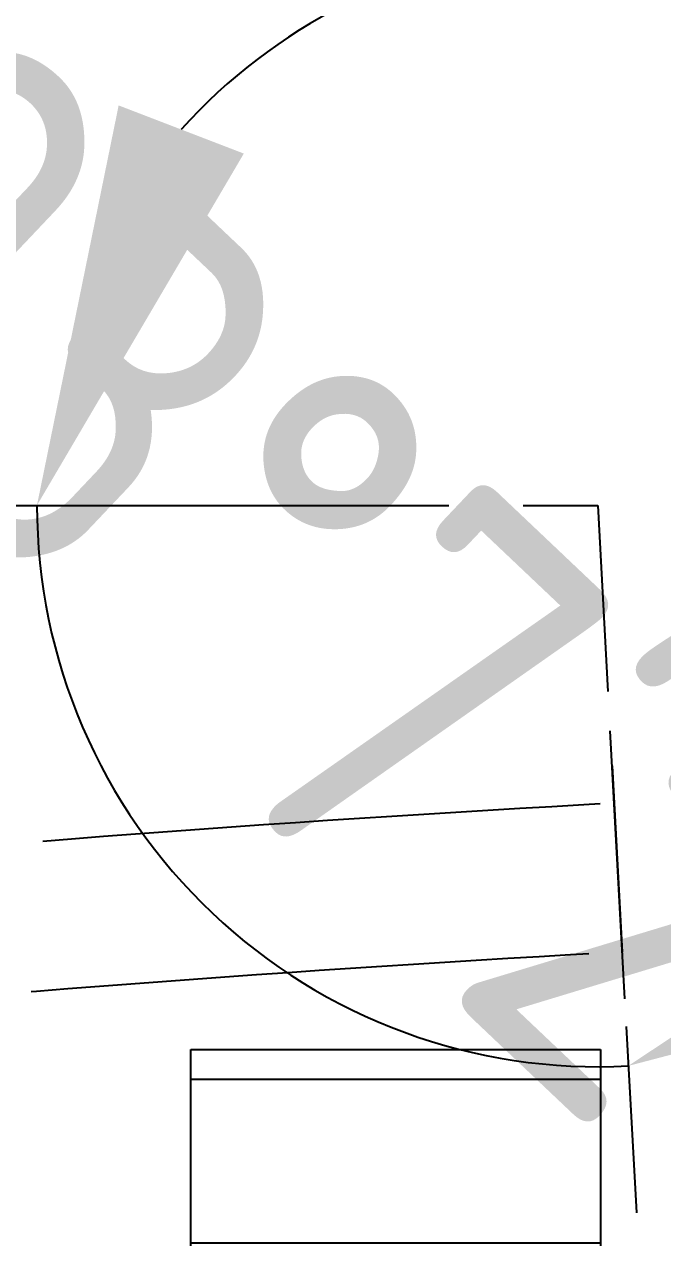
# Model space of a CAD drawing. Header units: inches. Extents: x 0 to 1813292486, y 0 to 3473589894.
# Drawn here: x 600671116 to 600671973, y 3473207275 to 3473208903 of the extents above; entities that cross this region are included whole.
import ezdxf

# ---------------------------------------------------------------- set-up
doc = ezdxf.new("R2010")
doc.units = ezdxf.units.IN
doc.header["$LTSCALE"] = 1000
doc.header["$MEASUREMENT"] = 0
doc.linetypes.add('AX-MALL-DIM-P02$0$DASH', pattern=[0.35, 0.25, -0.1])
doc.linetypes.add('AX-MALL-WALL-P02-QT$0$DASH', pattern=[0.35, 0.25, -0.1])
for name, color, linetype in [('A-Anno-Note', 241, 'Continuous'), ('AX-MALL-DIM-P02$0$A-Anno-Dims', 3, 'Continuous'), ('AX-MALL-DIM-P02$0$A-Detl-Patt', 8, 'Continuous'), ('AX-MALL-P02-200$0$A-Anno-Note', 241, 'Continuous'), ('AX-MALL-WALL-P02$0$A-Anno-Note', 241, 'Continuous'), ('AX-MALL-WALL-P02-QT$0$A-Curt', 151, 'Continuous'), ('AX-MALL-WALL-P02-QT$0$A-Detl-Patt', 8, 'Continuous'), ('AX-MALL-WALL-P02-QT$0$A-Detl-Thin', 131, 'Continuous'), ('AX-MALL-WALL-P02-QT$0$A-Fixt', 81, 'Continuous')]:
    doc.layers.add(name, color=color, linetype=linetype)
doc.styles.add('AX-MALL-DIM-P02$0$_TCH_DIM_T3', font='gbenor.shx')
doc.dimstyles.new('AX-MALL-DIM-P02$0$_TCH_ARROW&&180', dxfattribs={"dimtxt": 535.5, "dimasz": 540, "dimexe": 450, "dimexo": 450, "dimgap": 137.25, "dimtad": 1, "dimdec": 0, "dimzin": 0, "dimdsep": 46, "dimtxsty": 'AX-MALL-DIM-P02$0$_TCH_DIM_T3', "dimcen": 0.09, "dimclrt": 7, "dimaunit": 1, "dimadec": 3, "dimazin": 2, "dimtfac": 1, "dimtdec": 0, "dimtix": 1, "dimtmove": 2, "dimatfit": 3, "dimfxl": 500, "dimtolj": 1, "dimtzin": 0, "dimarcsym": 0})

# ---------------------------------------------------------------- blocks, each defined once
blk = doc.blocks.new('AX-MALL-WALL-P02-QT$0$tj')
at = {"layer": 'AX-MALL-WALL-P02-QT$0$A-Detl-Patt'}
h = blk.add_hatch(dxfattribs=at)
h.set_pattern_fill('STEEL', color=256, scale=100.0000000000001, angle=50.43183869082386)
h.set_pattern_definition([(75.00000000004839, (-14278.19445574284, 156289.8254051208), (-153.3407249234246, 41.08752340989569), []), (75.00000000004839, (-14317.88195610046, 156358.5661673546), (-153.3407249234246, 41.08752340989569), [])])
edge = h.paths.add_edge_path()
edge.add_arc((274302.9537697641, 370915.3693751197), 354853.2281302969, 270.9601093956941, 275.9513128638887)
edge.add_line((311095.3180618286, 17974.67259407043), (323404.2928284407, 17664.898229599))
edge.add_arc((337498.5854798314, -5423.033113246463), 27049.98445535583, 84.4296474408203, 121.40245730350341, ccw=False)
edge.add_line((340124.270958662, 21499.21483898163), (352435.6233639717, 23411.5238032341))
edge.add_line((352435.6233639717, 23411.5238032341), (352460.3320846558, 23263.57286787033))
edge.add_arc((262948.9762239404, 558936.3422532297), 543099.989586636, 279.486523026639, 288.5053300047131)
edge.add_line((435325.042740941, 43917.80823612213), (435185.9318172932, 44187.60760259628))
edge.add_arc((262948.9762341097, 558936.342259489), 542799.9895904897, 279.51816553668203, 288.50044427399206, ccw=False)
edge.add_line((352706.5441896915, 23608.95860147476), (352681.7270303965, 23756.88773488998))
edge.add_line((352681.7270303965, 23756.88773488998), (340117.7681742907, 21803.84383869171))
edge.add_arc((337510.0970116529, -5455.006554111635), 27383.29552171703, 84.53552636432372, 121.2026843873002)
edge.add_line((323323.7129554749, 17967.02113437653), (311085.7617697716, 18275.00808191299))
edge.add_arc((274273.8104503512, 371474.5356685471), 355112.6948552598, 270.96411062040687, 275.9501261722048, ccw=False)
edge.add_line((280248.9759351015, 16412.11376953125), (280248.9759185314, 16111.96136569977))
blk = doc.blocks.new('AX-MALL-WALL-P02-QT$0$JB-AC(i)-Li')
for p, q in [((-275, 0), (275, 0)), ((-275, 0), (275, 0)), ((-275, -300), (-275, 0)), ((275, 0), (275, -300)), ((-275, -40), (275, -40)), ((275, -260), (-275, -260)), ((275, -300), (-275, -300))]:
    blk.add_line(p, q)
blk = doc.blocks.new('AX-MALL-WALL-P02-QT')
at = {"layer": 'AX-MALL-WALL-P02-QT$0$A-Curt'}
for centre, radius, start, end in [((600468022.4668504, 3473036192.496612), 1599.999999467774, 159.5681612537526, 252.6905233737901), ((600468022.46685, 3473036192.496613), 1533.333332894218, 159.5681612622784, 252.6905233885388), ((600468022.4668502, 3473036192.496613), 1466.666666226686, 159.568161273205, 252.6905233868441), ((600468022.4668502, 3473036192.496613), 1399.999999358909, 159.5681612634789, 252.6905233838394)]:
    blk.add_arc(centre, radius, start, end, dxfattribs=at)
at = {"layer": 'AX-MALL-WALL-P02-QT$0$A-Detl-Thin', "linetype": 'AX-MALL-WALL-P02-QT$0$DASH', "ltscale": 3}
for points in [[(600466622.5186981, 3473036180.448044, -0.04351908625763985), (600471802.0911225, 3473034307.15603)], [(600466640.8714862, 3473035968.520653, -0.04294478844006039), (600471717.9875902, 3473034125.69916)]]:
    blk.add_lwpolyline(points, format="xyb", dxfattribs=at)
at = {"layer": 'AX-MALL-WALL-P02-QT$0$A-Detl-Thin', "rotation": 339.5681613091762}
blk.add_blockref('AX-MALL-WALL-P02-QT$0$tj', (600144118.6961328, 3473128496.287411), dxfattribs=at)
at = {"layer": 'AX-MALL-WALL-P02-QT$0$A-Fixt', "rotation": 339.5681613375581}
blk.add_blockref('AX-MALL-WALL-P02-QT$0$JB-AC(i)-Li', (600467513.3831862, 3473035603.548969), dxfattribs=at)
blk = doc.blocks.new('AX-MALL-WALL-P02')
at = {"layer": 'AX-MALL-WALL-P02$0$A-Anno-Note'}
blk.add_blockref('AX-MALL-WALL-P02-QT', (0, 0), dxfattribs=at)
blk = doc.blocks.new('*D1070')
at = {"layer": 'AX-MALL-DIM-P02$0$A-Anno-Dims', "color": 0, "lineweight": -2, "transparency": 16777216}
for p, q in [((600467401.3672287, 3473036423.874448), (600467738.718961, 3473036298.201028)), ((600467825.2628815, 3473035559.71621), (600467932.374685, 3473035903.412387))]:
    blk.add_line(p, q, dxfattribs=at)
for start, end in [(75.49591693915258, 117.5320390899638), (159.5681612407749, 252.6905232997383), (294.7266454505495, 336.7627676013607)]:
    blk.add_arc((600468022.4668503, 3473036192.496614), 752.7974374294281, start, end, dxfattribs=at)
at = {"layer": 'AX-MALL-DIM-P02$0$A-Anno-Dims', "color": 0, "transparency": 16777216}
for points in [[(600467741.9484756, 3473036800.464775), (600467607.0322046, 3473036919.618457), (600467317.0292952, 3473036455.292803)], [(600468343.1755013, 3473035418.908816), (600468331.5327735, 3473035598.531885), (600467798.4849305, 3473035473.792167)]]:
    blk.add_solid(points, dxfattribs=at)
at = {"layer": 'AX-MALL-DIM-P02$0$A-Anno-Dims', "color": 7, "transparency": 16777216, "insert": (600467710.2135613, 3473036039.326966), "char_height": 535.5, "attachment_point": 5, "rotation": 296.1293422294003, "style": 'AX-MALL-DIM-P02$0$_TCH_DIM_T3'}
blk.add_mtext('\\A1;93°7\'21"', dxfattribs=at)
blk = doc.blocks.new('AX-MALL-DIM-P02')
at = {"layer": 'AX-MALL-DIM-P02$0$A-Detl-Patt', "linetype": 'AX-MALL-DIM-P02$0$DASH'}
for p, q in [((600466616.834631, 3473036716.135861), (600468022.466851, 3473036192.496614)), ((600468022.4668509, 3473036192.496614), (600467576.167672, 3473034760.429212))]:
    blk.add_line(p, q, dxfattribs=at)
at = {"layer": 'AX-MALL-DIM-P02$0$A-Anno-Dims'}
dim = blk.add_angular_dim_3p(base=(600467282.5372753, 3473036053.902942), center=(600468022.4668504, 3473036192.496613), p1=(600466979.6775627, 3473036580.966223), p2=(600467691.3731272, 3473035130.09599), dimstyle='AX-MALL-DIM-P02$0$_TCH_ARROW&&180', override={"dimgap": 0}, dxfattribs=at)
dim.commit()
dim.dimension.update_dxf_attribs({"geometry": '*D1070', "text_midpoint": (600467710.213561, 3473036039.326966), "dimtype": 133, "text_rotation": 296.1293422294003})
blk = doc.blocks.new('AX-MALL-P02-200')
at = {"layer": 'AX-MALL-P02-200$0$A-Anno-Note'}
blk.add_blockref('AX-MALL-WALL-P02', (0, 0), dxfattribs=at)
blk.add_blockref('AX-MALL-DIM-P02', (0, 0), dxfattribs=at)

msp = doc.modelspace()

# ---------------------------------------------------------------- block references
at = {"layer": 'A-Anno-Note', "rotation": 20.43183869077545}
msp.add_blockref('AX-MALL-P02-200', (1250392458.527329, 9048125.682563305), dxfattribs=at)

doc.saveas('drawing.dxf')
